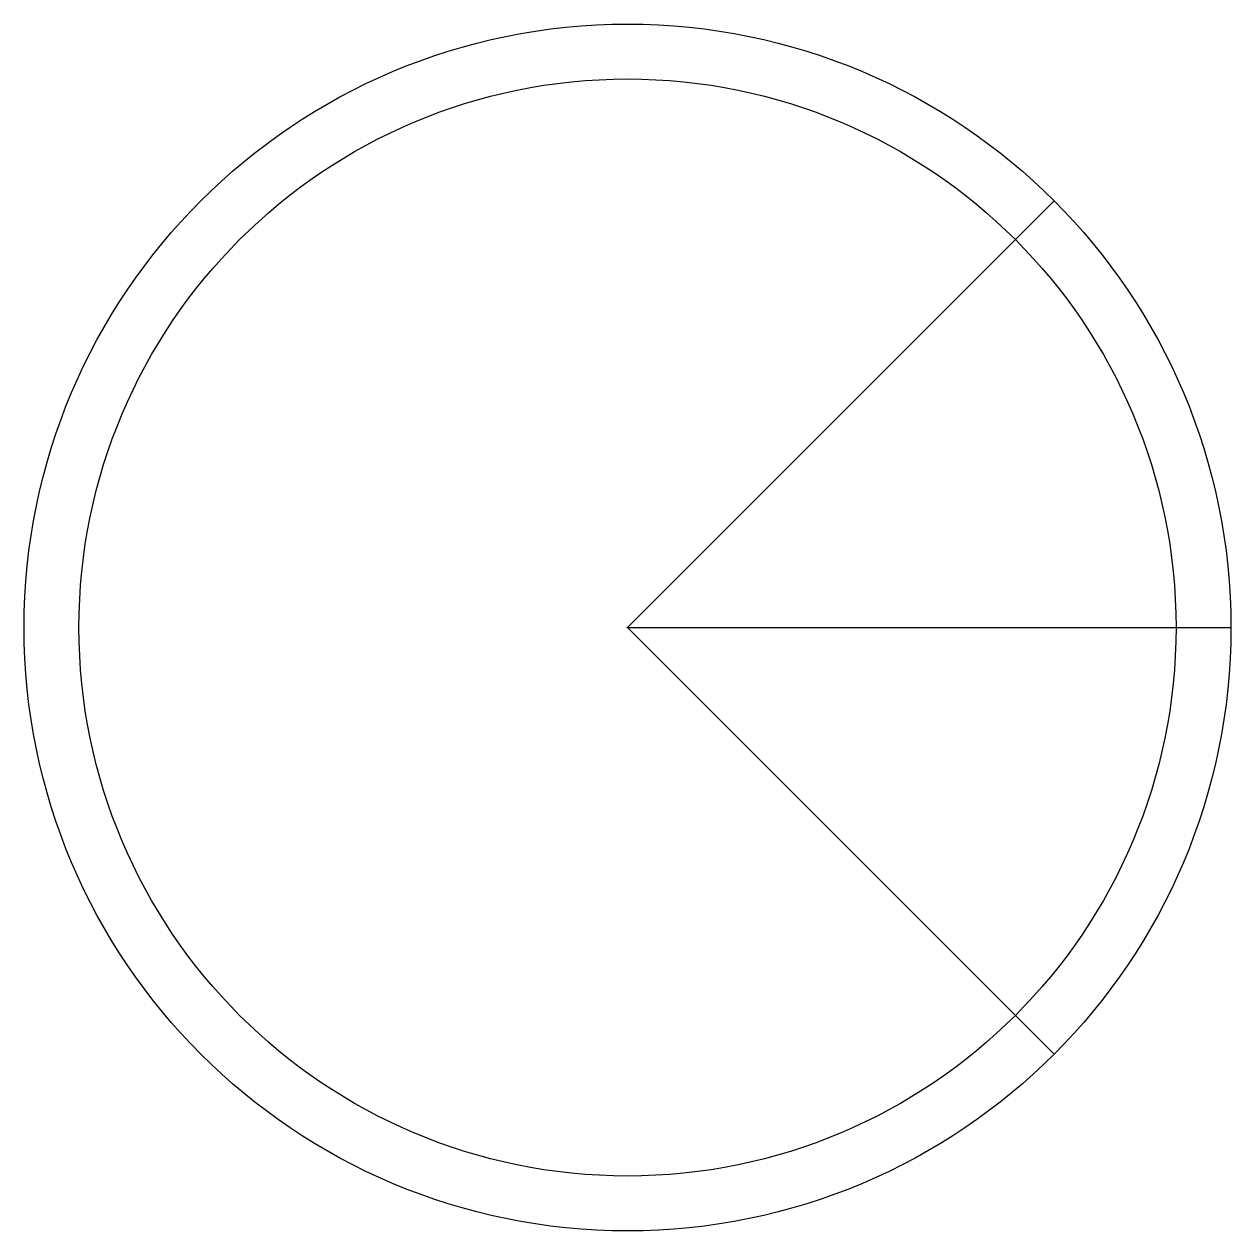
# Model space of a CAD drawing. Header units: millimetres. Extents: x -38.5 to 38.5, y -38.5 to 38.5.
import ezdxf

# ---------------------------------------------------------------- set-up
doc = ezdxf.new("R2010")
doc.units = ezdxf.units.MM
doc.layers.get('0').update_dxf_attribs({"linetype": 'CONTINUOUS'})

msp = doc.modelspace()

# ---------------------------------------------------------------- linework, layer by layer
for q in [(27.224, 27.224), (38.5, 0), (27.224, -27.224)]:
    msp.add_line((0, 0), q)
for radius in [38.5, 35]:
    msp.add_circle((0, 0), radius)
msp.add_point((0, 0))

doc.saveas('drawing.dxf')
